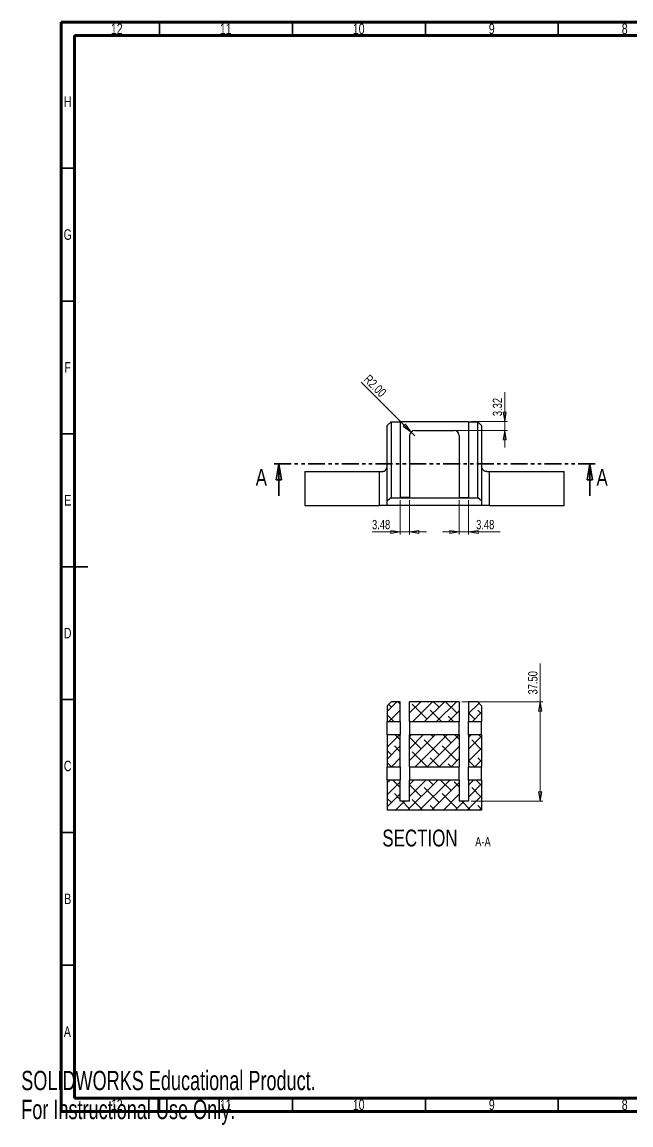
# Model space of a CAD drawing. Header units: millimetres. Extents: x 0 to 589, y 0 to 415.
# Drawn here: x 0.3 to 229.3, y -0.1 to 415 of the extents above; entities that cross this region are included whole.
import ezdxf

# ---------------------------------------------------------------- set-up
doc = ezdxf.new("R2010")
doc.units = ezdxf.units.MM
doc.linetypes.add('PHANTOM', pattern=[12.7, 6.35, -1.27, 1.27, -1.27, 1.27, -1.27])
doc.styles.add('SLDTEXTSTYLE0', font='TXT', dxfattribs={"width": 0.75})
doc.styles.add('SLDTEXTSTYLE3', font='TXT', dxfattribs={"width": 0.7})
doc.dimstyles.new('SLDDIMSTYLE0', dxfattribs={"dimtxt": 3.5, "dimasz": 3.556, "dimexe": 0, "dimexo": 0.0625, "dimgap": 0.875, "dimtad": 1, "dimrnd": 1e-09, "dimzin": 4, "dimdsep": 46, "dimtxsty": 'SLDTEXTSTYLE0', "dimblk1": 'CLOSED', "dimblk2": 'CLOSED', "dimsah": 1, "dimcen": 0.09, "dimadec": 0, "dimazin": 1, "dimtfac": 1, "dimtofl": 0, "dimtmove": 0, "dimatfit": 3, "dimldrblk": 'CLOSED', "dimfxl": 1, "dimfrac": 2, "dimtolj": 1, "dimtzin": 12, "dimarcsym": 0})
doc.dimstyles.new('SLDDIMSTYLE3', dxfattribs={"dimtxt": 3.5, "dimasz": 3.556, "dimexe": 0, "dimexo": 0.0625, "dimgap": 0.875, "dimtad": 1, "dimrnd": 1e-09, "dimzin": 12, "dimdsep": 46, "dimtxsty": 'SLDTEXTSTYLE0', "dimblk1": 'CLOSED', "dimblk2": 'CLOSED', "dimsah": 1, "dimcen": 0.09, "dimadec": 0, "dimazin": 3, "dimtfac": 1, "dimtmove": 0, "dimatfit": 0, "dimldrblk": 'CLOSED', "dimfxl": 1, "dimfrac": 2, "dimtolj": 1, "dimtzin": 12, "dimarcsym": 0})
doc.dimstyles.new('SLDDIMSTYLE6', dxfattribs={"dimtxt": 3.5, "dimasz": 3.556, "dimexe": 0, "dimexo": 0.0625, "dimgap": 0.875, "dimtad": 1, "dimrnd": 1e-09, "dimzin": 4, "dimdsep": 46, "dimtxsty": 'SLDTEXTSTYLE0', "dimblk1": 'CLOSED', "dimblk2": 'CLOSED', "dimsah": 1, "dimcen": 0, "dimadec": 0, "dimazin": 1, "dimtfac": 1, "dimtofl": 0, "dimtmove": 0, "dimatfit": 3, "dimldrblk": 'CLOSED', "dimfxl": 1, "dimfrac": 2, "dimtolj": 1, "dimtzin": 12, "dimarcsym": 0})

# ---------------------------------------------------------------- blocks, each defined once
blk = doc.blocks.new('_Closed')
at = {"color": 0, "linetype": 'ByBlock', "lineweight": -2}
for p, q in [((-1, 0.166667), (0, 0)), ((-1, 0.166667), (-1, -0.166667)), ((0, 0), (-1, -0.166667)), ((0, 0), (-1, 0))]:
    blk.add_line(p, q, dxfattribs=at)
blk = doc.blocks.new('_D_13')
at = {"color": 7, "linetype": 'Continuous', "lineweight": 0}
for p, q in [((164.76, 235.02), (164.76, 222.1)), ((168.24, 235.02), (168.24, 222.1)), ((164.76, 223.1), (158.41, 223.1)), ((164.76, 223.1), (168.24, 223.1)), ((168.24, 223.1), (180.14, 223.1))]:
    blk.add_line(p, q, dxfattribs=at)
at = {"color": 7, "linetype": 'Continuous', "lineweight": 18, "xscale": 3.556, "yscale": 3.556}
blk.add_blockref('_Closed', (164.76, 223.1, -18.75), dxfattribs=at)
at = {"color": 7, "linetype": 'Continuous', "lineweight": 18, "xscale": 3.556, "yscale": 3.556, "rotation": 180}
blk.add_blockref('_Closed', (168.24, 223.1, -18.75), dxfattribs=at)
at = {"color": 7, "linetype": 'Continuous', "lineweight": 18, "insert": (171.09, 227.61), "char_height": 3.5, "attachment_point": 1, "style": 'SLDTEXTSTYLE0'}
blk.add_mtext('3.48', dxfattribs=at)
blk = doc.blocks.new('_D_14')
at = {"color": 7, "linetype": 'Continuous', "lineweight": 0}
for p, q in [((142.54, 235.02), (142.54, 222.1)), ((146.01, 235.02), (146.01, 222.1)), ((142.54, 223.1), (131.94, 223.1)), ((142.54, 223.1), (146.01, 223.1)), ((146.01, 223.1), (152.36, 223.1))]:
    blk.add_line(p, q, dxfattribs=at)
at = {"color": 7, "linetype": 'Continuous', "lineweight": 18, "xscale": 3.556, "yscale": 3.556}
blk.add_blockref('_Closed', (142.54, 223.1, -18.75), dxfattribs=at)
at = {"color": 7, "linetype": 'Continuous', "lineweight": 18, "xscale": 3.556, "yscale": 3.556, "rotation": 180}
blk.add_blockref('_Closed', (146.01, 223.1, -18.75), dxfattribs=at)
at = {"color": 7, "linetype": 'Continuous', "lineweight": 18, "insert": (131.94, 227.61), "char_height": 3.5, "attachment_point": 1, "style": 'SLDTEXTSTYLE0'}
blk.add_mtext('3.48', dxfattribs=at)
blk = doc.blocks.new('_D_15')
at = {"color": 7, "linetype": 'Continuous', "lineweight": 0}
for p, q in [((181.84, 264.6), (181.84, 275.73)), ((169.24, 264.6), (182.84, 264.6)), ((181.84, 261.27), (181.84, 264.6)), ((163.76, 261.27), (182.84, 261.27)), ((181.84, 261.27), (181.84, 254.92))]:
    blk.add_line(p, q, dxfattribs=at)
at = {"color": 7, "linetype": 'Continuous', "lineweight": 18, "xscale": 3.556, "yscale": 3.556}
for p, rotation in [((181.84, 264.6, -18.75), 270), ((181.84, 261.27, -18.75), 90)]:
    blk.add_blockref('_Closed', p, dxfattribs=dict(at, rotation=rotation))
at = {"color": 7, "linetype": 'Continuous', "lineweight": 18, "insert": (177.33, 266.68), "char_height": 3.5, "attachment_point": 1, "rotation": 90, "style": 'SLDTEXTSTYLE0'}
blk.add_mtext('3.32', dxfattribs=at)
blk = doc.blocks.new('_D_16')
at = {"color": 7, "linetype": 'Continuous', "lineweight": 0}
for q in [(127.83, 279.45), (148.01, 259.27)]:
    blk.add_line((146.6, 260.69), q, dxfattribs=at)
at = {"color": 7, "linetype": 'Continuous', "lineweight": 18, "xscale": 3.556, "yscale": 3.556, "rotation": 315}
blk.add_blockref('_Closed', (146.6, 260.69, -18.75), dxfattribs=at)
at = {"color": 7, "linetype": 'Continuous', "lineweight": 18, "insert": (131.01, 282.63), "char_height": 3.5, "attachment_point": 1, "rotation": 315, "style": 'SLDTEXTSTYLE0'}
blk.add_mtext('R2.00', dxfattribs=at)
blk = doc.blocks.new('_D_17')
at = {"color": 7, "linetype": 'Continuous', "lineweight": 0}
for p, q in [((195.17, 159.21), (195.17, 173.57)), ((165.76, 159.21), (196.17, 159.21)), ((195.17, 121.71), (195.17, 159.21)), ((169.24, 121.71), (196.17, 121.71))]:
    blk.add_line(p, q, dxfattribs=at)
at = {"color": 7, "linetype": 'Continuous', "lineweight": 18, "xscale": 3.556, "yscale": 3.556}
for p, rotation in [((195.17, 159.21, 23.56), 90), ((195.17, 121.71, 23.56), 270)]:
    blk.add_blockref('_Closed', p, dxfattribs=dict(at, rotation=rotation))
at = {"color": 7, "linetype": 'Continuous', "lineweight": 18, "insert": (190.65, 161.93), "char_height": 3.5, "attachment_point": 1, "rotation": 90, "style": 'SLDTEXTSTYLE0'}
blk.add_mtext('37.50', dxfattribs=at)
blk = doc.blocks.new('SW_NOTE_0_2')
at = {"color": 0, "linetype": 'Continuous', "lineweight": 0, "attachment_point": 2, "style": 'SLDTEXTSTYLE0'}
for s, insert, char_height in [('SECTION', (17.36, 8.19), 6.35), ('A-A', (41.06, 5.35), 3.5)]:
    blk.add_mtext(s, dxfattribs=dict(at, insert=insert, char_height=char_height))

msp = doc.modelspace()

# ---------------------------------------------------------------- hatches: boundary and pattern name
at = {"linetype": 'Continuous', "lineweight": 18}
h = msp.add_hatch(dxfattribs=at)
h.set_pattern_fill('ANSI38', style=0)
h.paths.add_polyline_path([(137.60536, 151.70982), (142.53536, 151.70982), (142.53536, 159.20982), (139.10536, 159.20982), (137.60536, 157.70982)], flags=0)
h = msp.add_hatch(dxfattribs=at)
h.set_pattern_fill('ANSI38', style=0)
h.paths.add_polyline_path([(164.76036, 151.70982), (164.76036, 159.20982), (146.01036, 159.20982), (146.01036, 151.70982)], flags=0)
h = msp.add_hatch(dxfattribs=at)
h.set_pattern_fill('ANSI38', style=0)
h.paths.add_polyline_path([(171.66536, 159.20982), (168.23536, 159.20982), (168.23536, 151.70982), (173.16536, 151.70982), (173.16536, 157.70982)], flags=0)
h = msp.add_hatch(dxfattribs=at)
h.set_pattern_fill('ANSI38', style=0)
h.paths.add_polyline_path([(142.53536, 134.70982), (142.53536, 146.70982), (137.60536, 146.70982), (137.60536, 134.70982)], flags=0)
h = msp.add_hatch(dxfattribs=at)
h.set_pattern_fill('ANSI38', style=0)
h.paths.add_polyline_path([(164.76036, 134.70982), (164.76036, 146.70982), (146.01036, 146.70982), (146.01036, 134.70982)], flags=0)
h = msp.add_hatch(dxfattribs=at)
h.set_pattern_fill('ANSI38', style=0)
h.paths.add_polyline_path([(173.16536, 134.70982), (173.16536, 146.70982), (168.23536, 146.70982), (168.23536, 134.70982)], flags=0)
h = msp.add_hatch(dxfattribs=at)
h.set_pattern_fill('ANSI38', style=0)
h.paths.add_polyline_path([(146.01036, 129.70982), (146.01036, 121.70982), (142.53536, 121.70982), (142.53536, 129.70982), (137.60536, 129.70982), (137.60536, 118.35182), (173.16536, 118.35182), (173.16536, 129.70982), (168.23536, 129.70982), (168.23536, 121.70982), (164.76036, 121.70982), (164.76036, 129.70982)], flags=0)

# ---------------------------------------------------------------- linework, layer by layer
at = {"color": 7, "linetype": 'Continuous', "lineweight": 70}
for p, q in [((15, 5), (15, 415)), ((15, 415), (589, 415)), ((20, 10), (20, 410)), ((20, 410), (584, 410)), ((584, 10), (20, 10)), ((589, 5), (15, 5))]:
    msp.add_line(p, q, dxfattribs=at)
at = {"color": 7, "linetype": 'Continuous', "lineweight": 35}
for p, q in [((52, 410), (52, 415)), ((102, 410), (102, 415)), ((152, 410), (152, 415)), ((202, 410), (202, 415)), ((20, 360), (15, 360)), ((20, 310), (15, 310)), ((20, 260), (15, 260)), ((96.93536, 236.72329), (96.93536, 248.72329)), ((213.83536, 236.72329), (213.83536, 248.72329)), ((15, 210), (25, 210)), ((20, 210), (15, 210)), ((20, 160), (15, 160)), ((20, 110), (15, 110)), ((20, 60), (15, 60)), ((52, 10), (52, 5)), ((102, 10), (102, 5)), ((152, 10), (152, 5)), ((202, 10), (202, 5))]:
    msp.add_line(p, q, dxfattribs=at)
at = {"color": 7, "linetype": 'Continuous', "lineweight": 25}
for p, q in [((137.60536, 263.09829), (139.10536, 264.59829)), ((137.60536, 234.83633), (137.60536, 263.09829)), ((139.10536, 264.59829), (139.10536, 235.87652)), ((139.10536, 264.59829), (142.53536, 264.59829)), ((142.53536, 264.59829), (142.53536, 236.02329)), ((168.23536, 264.59629), (142.53536, 264.59629)), ((168.23536, 264.59829), (168.23536, 236.02329)), ((168.23536, 264.59829), (171.66536, 264.59829)), ((171.66536, 235.87652), (171.66536, 264.59829)), ((171.66536, 264.59829), (173.16536, 263.09829)), ((173.16536, 263.09829), (173.16536, 234.83633)), ((146.01036, 259.27329), (146.01036, 236.02329)), ((148.01036, 261.27329), (162.76036, 261.27329)), ((164.76036, 259.27329), (164.76036, 236.02329)), ((106.63536, 245.80266), (106.63536, 233.10266)), ((106.63536, 245.80266), (134.72443, 245.80266)), ((134.72443, 233.10266), (134.72443, 245.80266)), ((134.72443, 245.80266), (135.60536, 245.80266)), ((175.16536, 245.80266), (176.04629, 245.80266)), ((176.04629, 245.80266), (176.04629, 233.10266)), ((176.04629, 245.80266), (204.13536, 245.80266)), ((204.13536, 233.10266), (204.13536, 245.80266)), ((106.63536, 233.10266), (134.72443, 233.10266)), ((137.60536, 233.10266), (134.72443, 233.10266)), ((139.10536, 235.87652), (137.60536, 234.83633)), ((137.60536, 233.10266), (137.60536, 234.83633)), ((173.16536, 233.10266), (137.60536, 233.10266)), ((139.10536, 235.87652), (171.66536, 235.87652)), ((146.01036, 236.02329), (142.53536, 236.02329)), ((164.76036, 236.02329), (168.23536, 236.02329)), ((173.16536, 234.83633), (171.66536, 235.87652)), ((173.16536, 234.83633), (173.16536, 233.10266)), ((176.04629, 233.10266), (173.16536, 233.10266)), ((176.04629, 233.10266), (204.13536, 233.10266)), ((137.60536, 157.70982), (139.10536, 159.20982)), ((142.53536, 159.20982), (139.10536, 159.20982)), ((142.53536, 151.70982), (142.53536, 159.20982)), ((164.76036, 159.20982), (146.01036, 159.20982)), ((146.01036, 151.70982), (146.01036, 159.20982)), ((164.76036, 159.20982), (164.76036, 151.70982)), ((171.66536, 159.20982), (168.23536, 159.20982)), ((168.23536, 159.20982), (168.23536, 151.70982)), ((171.66536, 159.20982), (173.16536, 157.70982)), ((137.60536, 157.70982), (137.60536, 151.70982)), ((173.16536, 157.70982), (173.16536, 151.70982)), ((137.60536, 151.70982), (142.53536, 151.70982)), ((137.60536, 146.70982), (137.60536, 151.70982)), ((142.53536, 151.70982), (142.53536, 146.70982)), ((146.01036, 151.70982), (164.76036, 151.70982)), ((146.01036, 151.70982), (146.01036, 146.70982)), ((164.76036, 146.70982), (164.76036, 151.70982)), ((168.23536, 151.70982), (173.16536, 151.70982)), ((168.23536, 146.70982), (168.23536, 151.70982)), ((173.16536, 146.70982), (173.16536, 151.70982)), ((142.53536, 146.70982), (137.60536, 146.70982)), ((137.60536, 146.70982), (137.60536, 134.70982)), ((142.53536, 134.70982), (142.53536, 146.70982)), ((164.76036, 146.70982), (146.01036, 146.70982)), ((146.01036, 134.70982), (146.01036, 146.70982)), ((164.76036, 146.70982), (164.76036, 134.70982)), ((173.16536, 146.70982), (168.23536, 146.70982)), ((168.23536, 146.70982), (168.23536, 134.70982)), ((173.16536, 146.70982), (173.16536, 134.70982)), ((137.60536, 134.70982), (142.53536, 134.70982)), ((137.60536, 129.70982), (137.60536, 134.70982)), ((142.53536, 134.70982), (142.53536, 129.70982)), ((146.01036, 134.70982), (164.76036, 134.70982)), ((146.01036, 134.70982), (146.01036, 129.70982)), ((164.76036, 129.70982), (164.76036, 134.70982)), ((168.23536, 134.70982), (173.16536, 134.70982)), ((168.23536, 129.70982), (168.23536, 134.70982)), ((173.16536, 129.70982), (173.16536, 134.70982)), ((137.60536, 129.70982), (137.60536, 118.35182)), ((142.53536, 129.70982), (137.60536, 129.70982)), ((142.53536, 121.70982), (142.53536, 129.70982)), ((164.76036, 129.70982), (146.01036, 129.70982)), ((146.01036, 121.70982), (146.01036, 129.70982)), ((164.76036, 129.70982), (164.76036, 121.70982)), ((168.23536, 129.70982), (168.23536, 121.70982)), ((173.16536, 129.70982), (168.23536, 129.70982)), ((173.16536, 129.70982), (173.16536, 118.35182)), ((146.01036, 121.70982), (142.53536, 121.70982)), ((168.23536, 121.70982), (164.76036, 121.70982)), ((173.16536, 118.35182), (137.60536, 118.35182))]:
    msp.add_line(p, q, dxfattribs=at)
at = {"color": 7, "linetype": 'PHANTOM', "lineweight": 35}
msp.add_line((215.83536, 248.72329), (94.93536, 248.72329), dxfattribs=at)
at = {"color": 7, "linetype": 'Continuous', "lineweight": 25}
for centre, start, end in [((148.01036, 259.27329), 90, 180), ((162.76036, 259.27329), 0, 90)]:
    msp.add_arc(centre, 2, start, end, dxfattribs=at)
for points in [[(135.60536, 245.80266), (135.77812, 245.80266), (135.93894, 245.82459), (136.23969, 245.8996), (136.38056, 245.95351), (136.76201, 246.14635), (136.96688, 246.3162), (137.29264, 246.69976), (137.40938, 246.90866), (137.52685, 247.23583), (137.55622, 247.3473), (137.59555, 247.57387), (137.60536, 247.68894), (137.60536, 247.80266)], [(175.16536, 245.80266), (174.9926, 245.80266), (174.83178, 245.82459), (174.53103, 245.8996), (174.39016, 245.95351), (174.00871, 246.14635), (173.80384, 246.3162), (173.47808, 246.69976), (173.36134, 246.90866), (173.24387, 247.23583), (173.2145, 247.3473), (173.17517, 247.57387), (173.16536, 247.68894), (173.16536, 247.80266)]]:
    msp.add_open_spline(points, degree=3, knots=[0, 0, 0, 0, 0.125, 0.125, 0.25, 0.25, 0.5, 0.5, 0.75, 0.75, 0.875, 0.875, 1, 1, 1, 1], dxfattribs=at)

# ---------------------------------------------------------------- block references
at = {"color": 7, "linetype": 'Continuous', "lineweight": 35, "xscale": 6, "yscale": 6, "rotation": 90}
for p in [(96.93536, 248.72329), (213.83536, 248.72329)]:
    msp.add_blockref('_Closed', p, dxfattribs=at)
at = {"color": 7, "linetype": 'Continuous', "lineweight": 0}
msp.add_blockref('SW_NOTE_0_2', (132.5981, 102.88012), dxfattribs=at)

# ---------------------------------------------------------------- texts
at = {"color": 7, "linetype": 'Continuous', "lineweight": 0, "char_height": 3.96875, "attachment_point": 2, "style": 'SLDTEXTSTYLE0'}
for s, insert in [('12', (35.92007, 414.44168)), ('11', (76.92007, 414.44168)), ('10', (126.92007, 414.44168)), ('9', (176.96004, 414.44168)), ('8', (226.96004, 414.44168)), ('H', (17.49035, 387.00281)), ('G', (17.48668, 337.00281)), ('F', (17.45774, 287.00281)), ('E', (17.50781, 237.00281)), ('D', (17.45269, 187.00281)), ('C', (17.45866, 137.00281)), ('B', (17.4706, 87.00281)), ('A', (17.33969, 37.00281)), ('12', (35.92007, 9.50281)), ('11', (76.92007, 9.50281)), ('10', (126.92007, 9.50281)), ('9', (176.96004, 9.50281)), ('8', (226.96004, 9.50281))]:
    msp.add_mtext(s, dxfattribs=dict(at, insert=insert))
at = {"color": 7, "linetype": 'Continuous', "attachment_point": 1}
for s, insert, char_height, style in [('A', (88.17267, 246.80473), 6.35, 'SLDTEXTSTYLE0'), ('A', (216.33899, 246.80473), 6.35, 'SLDTEXTSTYLE0'), ('SOLIDWORKS Educational Product.', (0, 20.26537), 7.266, 'SLDTEXTSTYLE3'), ('For Instructional Use Only.', (0, 9.36637), 7.266, 'SLDTEXTSTYLE3')]:
    msp.add_mtext(s, dxfattribs=dict(at, insert=insert, char_height=char_height, style=style))

# ---------------------------------------------------------------- dimensions: what is measured, and where the dimension line sits
at = {"color": 7, "linetype": 'Continuous', "lineweight": 18}
dim = msp.add_radius_dim(center=(148.01036, 259.27329), mpoint=(146.59615, 260.68751), dimstyle='SLDDIMSTYLE6', dxfattribs=at)
dim.commit()
dim.dimension.update_dxf_attribs({"geometry": '_D_16', "text_midpoint": (131.91531, 275.36836), "dimtype": 164})
for base, p1, p2, dimstyle, picture, middle in [((181.83749, 264.59629), (162.76036, 261.27329), (168.23536, 264.59629), 'SLDDIMSTYLE3', '_D_15', (181.83749, 271.2054)), ((195.16536, 159.20982), (168.23536, 121.70982), (164.76036, 159.20982), 'SLDDIMSTYLE0', '_D_17', (195.16536, 167.7509))]:
    dim = msp.add_linear_dim(base=base, p1=p1, p2=p2, angle=90, dimstyle=dimstyle, dxfattribs=at)
    dim.commit()
    dim.dimension.update_dxf_attribs({"geometry": picture, "text_midpoint": middle, "dimtype": 160})
for base, p1, p2, picture, middle in [((146.0103601862, 223.1026599699), (142.5353601862, 236.023293039), (146.0103601862, 236.023293039), '_D_14', (136.4634103626, 223.1026599699)), ((168.2353601862, 223.1026599699), (164.7603601862, 236.023293039), (168.2353601862, 236.023293039), '_D_13', (175.615303537, 223.1026599699))]:
    dim = msp.add_linear_dim(base=base, p1=p1, p2=p2, dimstyle='SLDDIMSTYLE3', dxfattribs=at)
    dim.commit()
    dim.dimension.update_dxf_attribs({"geometry": picture, "text_midpoint": middle, "dimtype": 160})

doc.saveas('drawing.dxf')
